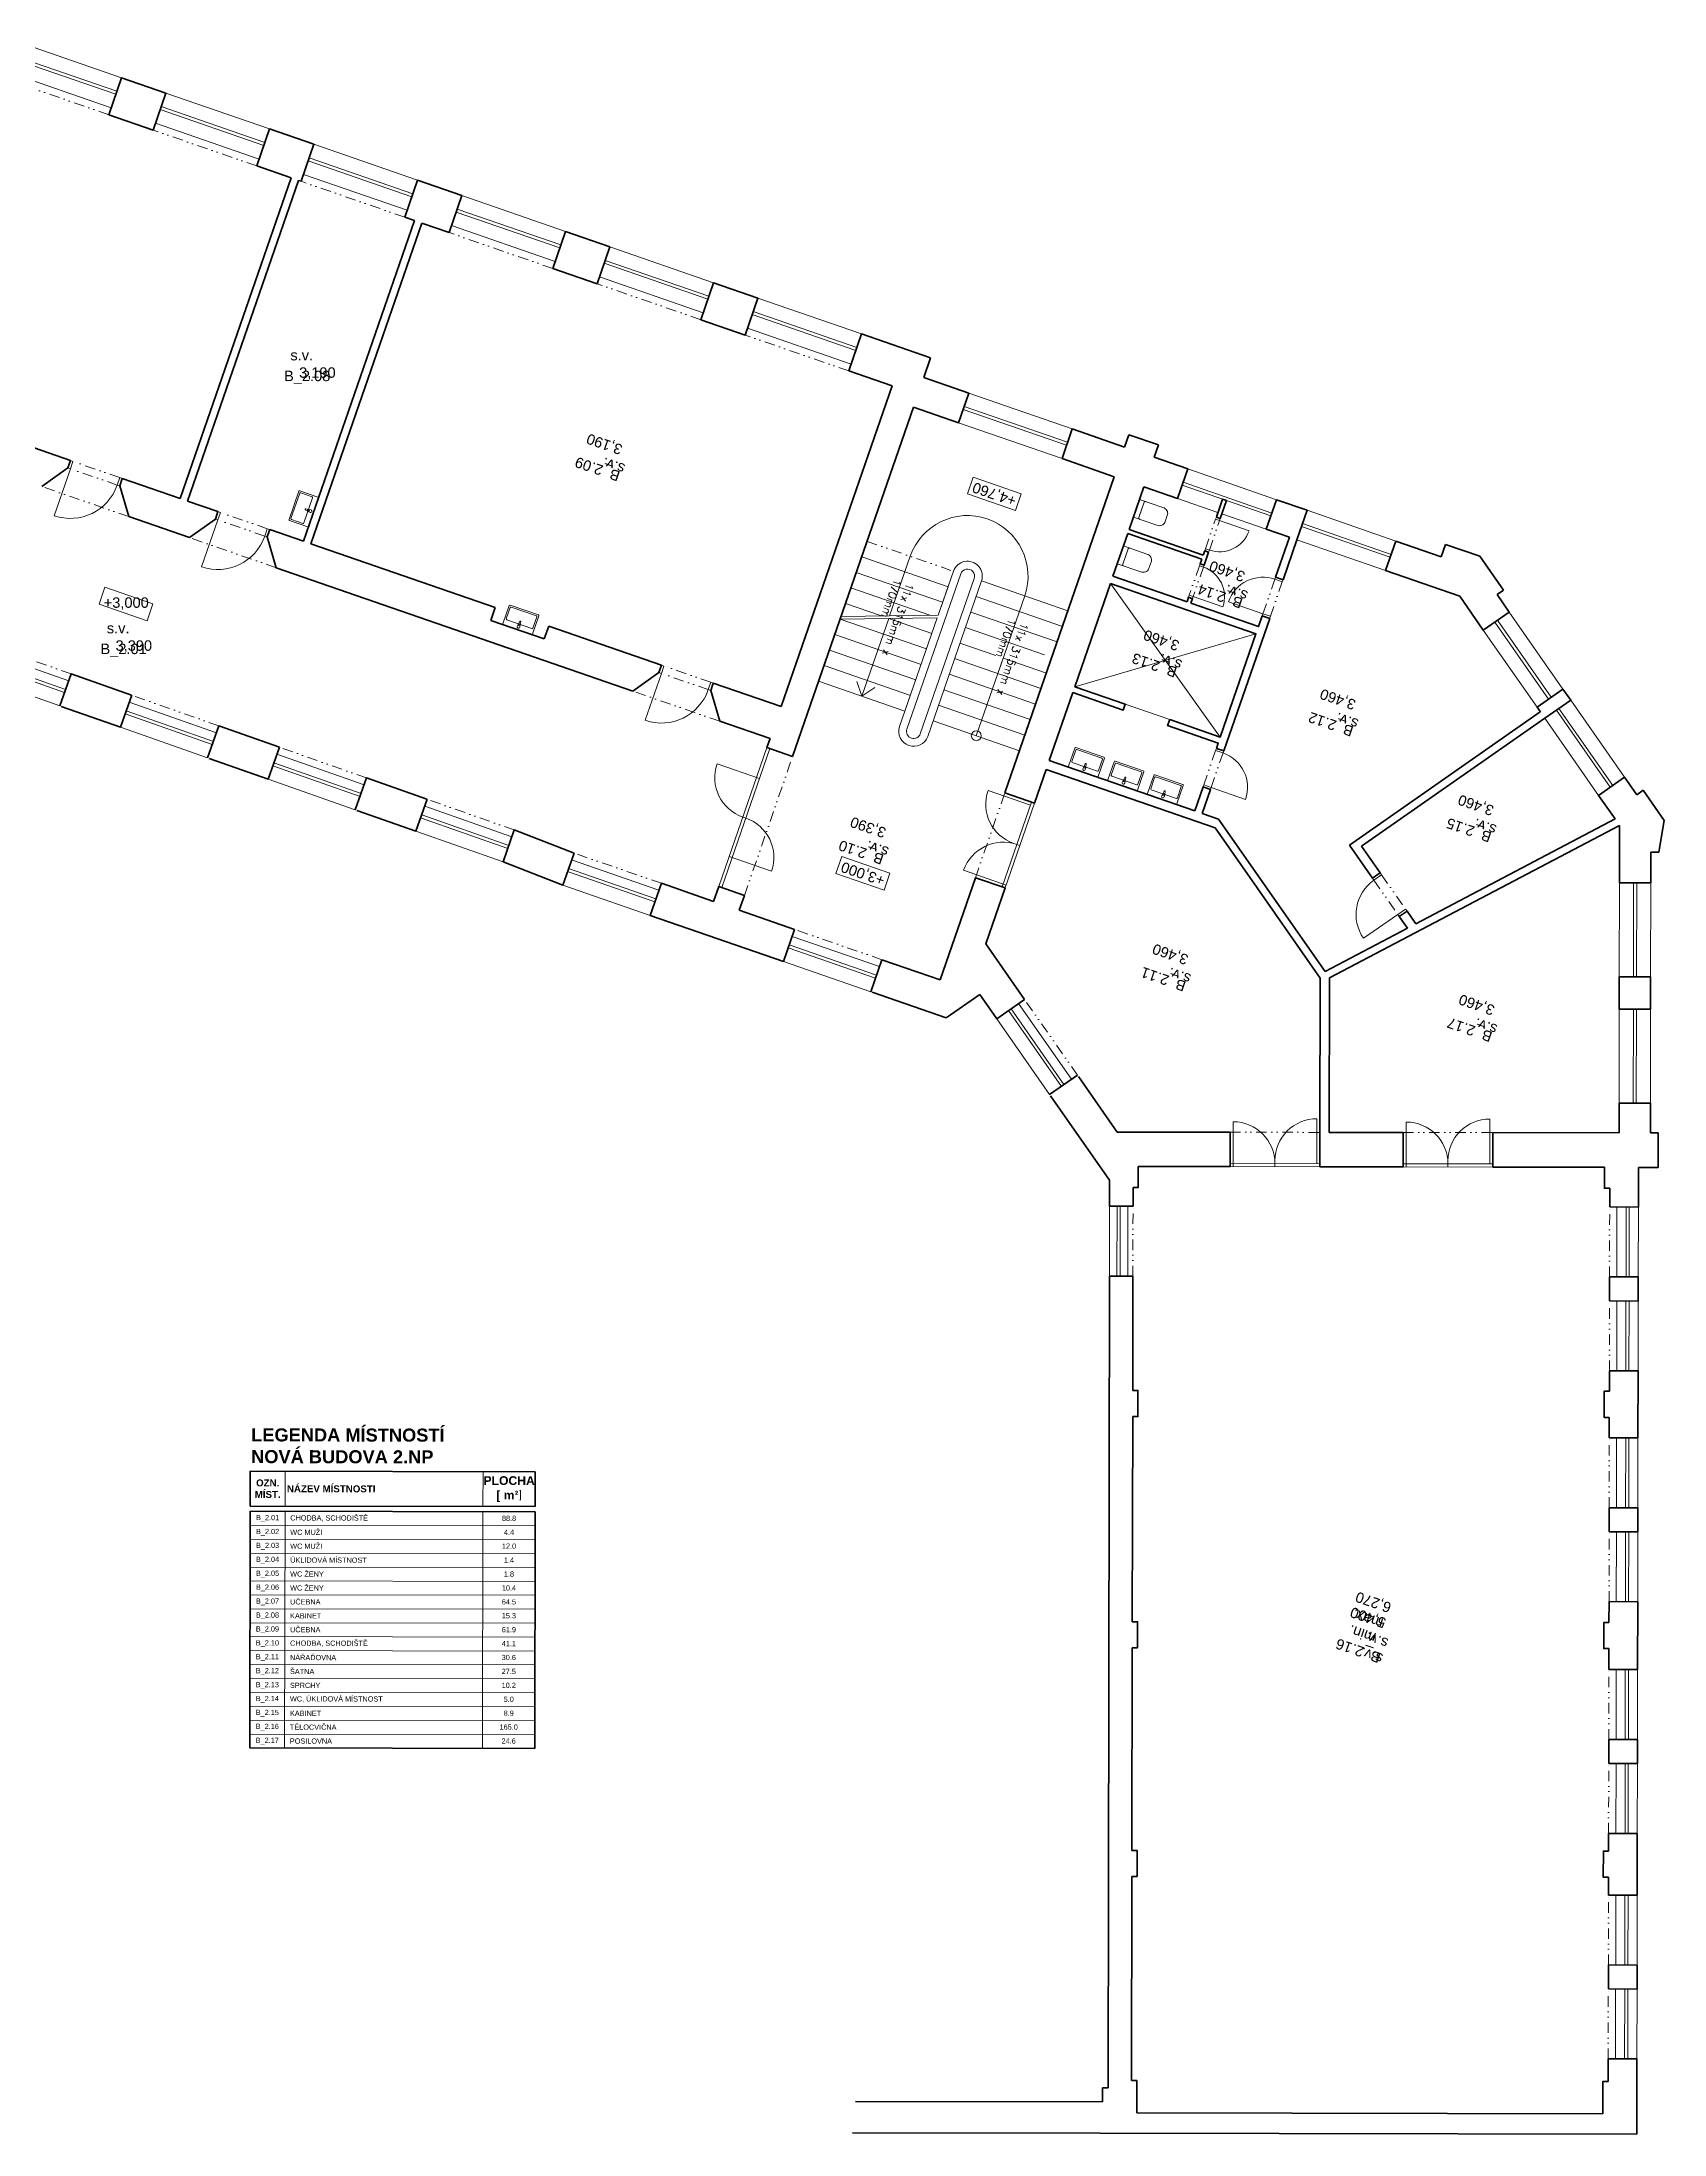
# Model space of a CAD drawing. Header units: millimetres. Extents: x 89194 to 559352, y -753138 to -204019.
# Drawn here: x 362466 to 393540, y -516306 to -476225 of the extents above; entities that cross this region are included whole.
import ezdxf

# ---------------------------------------------------------------- set-up
doc = ezdxf.new("R2010")
doc.units = ezdxf.units.MM
doc.header["$LTSCALE"] = 400
doc.linetypes.add('DIVIDE', pattern=[1.25, 0.5, -0.25, 0, -0.25, 0, -0.25])
doc.linetypes.add('ČÁRKOVANÁ', pattern=[0.75, 0.5, -0.25])
for name, color, linetype, lineweight in [('RG_dveře', 3, 'Continuous', 9), ('RG_koty', 7, 'Continuous', 9), ('RG_okna', 3, 'Continuous', 9), ('RG_pohled', 200, 'Continuous', 9), ('RG_popisy', 11, 'Continuous', 9), ('RG_schodiště', 94, 'Continuous', 9), ('RG_tabulky', 7, 'Continuous', 5), ('RG_tabulky tlustá', 7, 'Continuous', 40), ('RG_výrobky klempíř', 6, 'Continuous', 9), ('RG_zařízováky', 4, 'Continuous', 9), ('RG_zdivo stávající', 30, 'Continuous', 50), ('RG_čerch 2', 6, 'DIVIDE', 9)]:
    doc.layers.add(name, color=color, linetype=linetype, lineweight=lineweight)
doc.styles.add('Arial 100', font='Arial.ttf', dxfattribs={"height": 100})
doc.styles.add('Arial 250', font='Arial Bold.ttf', dxfattribs={"height": 250})
doc.styles.add('Arial 350', font='Arial Bold.ttf', dxfattribs={"height": 350})
doc.styles.get("Standard").update_dxf_attribs({"font": 'romans.shx', "height": 100})

# ---------------------------------------------------------------- blocks, each defined once
blk = doc.blocks.new('*U65')
blk.add_line((600, -323), (600, -1273))
for points in [[(-400, -173), (-350, -173), (-350, -323), (-400, -323)], [(650, -173), (600, -173), (600, -323), (650, -323)]]:
    blk.add_lwpolyline(points)
blk.add_arc((600, -323), 950, 180, 270)
at = {"layer": 'RG_zdivo stávající'}
for p, q in [((-400, -173), (-400, -323)), ((650, -173), (650, -323))]:
    blk.add_line(p, q, dxfattribs=at)
at = {"layer": 'RG_čerch 2'}
for p, q in [((-350, -173), (600, -173)), ((-350, -323), (600, -323))]:
    blk.add_line(p, q, dxfattribs=at)
blk = doc.blocks.new('1800_2030_1050')
at = {"layer": 'RG_okna'}
for points in [[(118088, 2964), (119858, 2964)], [(118088, 2689), (119858, 2689)], [(118088, 2629), (119858, 2629)], [(118088, 2454), (119858, 2454)]]:
    blk.add_lwpolyline(points, dxfattribs=at)
at = {"layer": 'RG_zdivo stávající'}
for points in [[(118088, 2314), (118088, 2964)], [(119858, 2964), (119858, 2314)]]:
    blk.add_lwpolyline(points, dxfattribs=at)
at = {"layer": 'RG_čerch 2'}
blk.add_lwpolyline([(118088, 2314), (119858, 2314)], dxfattribs=at)
blk = doc.blocks.new('2100_2070_920')
at = {"layer": 'RG_okna'}
for points in [[(117898, -7976), (119998, -7976)], [(117898, -8251), (119998, -8251)], [(117898, -8311), (119998, -8311)], [(117898, -8586), (119998, -8586)]]:
    blk.add_lwpolyline(points, dxfattribs=at)
at = {"layer": 'RG_zdivo stávající'}
for points in [[(117898, -8586), (117898, -7836)], [(119998, -7836), (119998, -8586)]]:
    blk.add_lwpolyline(points, dxfattribs=at)
at = {"layer": 'RG_čerch 2'}
blk.add_lwpolyline([(117898, -7836), (119998, -7836)], dxfattribs=at)
blk = doc.blocks.new('umyv_16')
at = {"layer": 'RG_zařízováky', "linetype": 'Continuous', "lineweight": 20}
for p, q in [((303632, -112272), (303632, -112842)), ((304017, -112257), (303647, -112257)), ((303692, -112532), (303734, -112536)), ((303734, -112578), (303692, -112582)), ((303732, -112544), (303717, -112544)), ((303717, -112544), (303717, -112571)), ((303717, -112571), (303732, -112571)), ((303742, -112302), (303742, -112812)), ((303743, -112540), (303796, -112546)), ((303796, -112568), (303743, -112575)), ((303987, -112287), (303757, -112287)), ((304002, -112812), (304002, -112302)), ((304032, -112842), (304032, -112272)), ((303647, -112857), (304017, -112857)), ((303757, -112827), (303987, -112827))]:
    blk.add_line(p, q, dxfattribs=at)
at = {"layer": 'RG_zařízováky', "linetype": 'Continuous', "lineweight": 20, "extrusion": (0, 0, -1)}
for centre, major_axis, start_param, end_param in [((303647, -112272), (10.6, 10.6), 3.926991, 5.497787), ((303692, -112557), (17.7, 17.7), 2.356194, 5.497787), ((303732, -112557), (-9.62, 9.62), 0.785398, 3.926991), ((303732, -112557), (-14.9, 14.9), 0.875625, 1.35736), ((303732, -112557), (-14.9, 14.9), 3.355029, 3.836764), ((303757, -112302), (10.6, 10.6), 3.926991, 5.497787), ((303732, -112557), (-14.9, 14.9), 1.35736, 3.355029), ((303795, -112557), (-7.91, 7.91), 0.909996, 3.802393), ((303987, -112302), (-10.6, 10.6), 0.785398, 2.356194), ((304017, -112272), (-10.6, 10.6), 0.785398, 2.356194), ((303647, -112842), (-10.6, 10.6), 3.926991, 5.497787), ((303757, -112812), (-10.6, 10.6), 3.926991, 5.497787), ((303987, -112812), (10.6, 10.6), 0.785398, 2.356194), ((304017, -112842), (10.6, 10.6), 0.785398, 2.356194)]:
    blk.add_ellipse(centre, major_axis=major_axis, ratio=1, start_param=start_param, end_param=end_param, dxfattribs=at)
blk = doc.blocks.new('*U75')
blk.add_line((-200, -173), (-200, 527))
for points in [[(-241, -323), (-200, -323), (-200, -173), (-241, -173)], [(541, -323), (500, -323), (500, -173), (541, -173)]]:
    blk.add_lwpolyline(points)
blk.add_arc((-200, -173), 700, 0, 90)
at = {"layer": 'RG_zdivo stávající'}
for p, q in [((-241, -323), (-241, -173)), ((541, -323), (541, -173))]:
    blk.add_line(p, q, dxfattribs=at)
at = {"layer": 'RG_čerch 2'}
for p, q in [((500, -173), (-200, -173)), ((500, -323), (-200, -323))]:
    blk.add_line(p, q, dxfattribs=at)
blk = doc.blocks.new('*U76')
blk.add_line((-200, -323), (-200, -1023))
for points in [[(-241, -173), (-200, -173), (-200, -323), (-241, -323)], [(541, -173), (500, -173), (500, -323), (541, -323)]]:
    blk.add_lwpolyline(points)
blk.add_arc((-200, -323), 700, 270, 0)
at = {"layer": 'RG_zdivo stávající'}
for p, q in [((-241, -173), (-241, -323)), ((541, -173), (541, -323))]:
    blk.add_line(p, q, dxfattribs=at)
at = {"layer": 'RG_čerch 2'}
for p, q in [((500, -173), (-200, -173)), ((500, -323), (-200, -323))]:
    blk.add_line(p, q, dxfattribs=at)
blk = doc.blocks.new('*U73')
blk.add_line((-200, -173), (-200, 427))
for points in [[(-241, -253), (-200, -253), (-200, -173), (-241, -173)], [(441, -253), (400, -253), (400, -173), (441, -173)]]:
    blk.add_lwpolyline(points)
blk.add_arc((-200, -173), 600, 0, 90)
at = {"layer": 'RG_zdivo stávající'}
for p, q in [((-241, -253), (-241, -173)), ((441, -253), (441, -173))]:
    blk.add_line(p, q, dxfattribs=at)
at = {"layer": 'RG_čerch 2'}
for p, q in [((400, -173), (-200, -173)), ((400, -253), (-200, -253))]:
    blk.add_line(p, q, dxfattribs=at)
blk = doc.blocks.new('*U74')
blk.add_line((400, -173), (400, 427))
for points in [[(-241, -253), (-200, -253), (-200, -173), (-241, -173)], [(441, -253), (400, -253), (400, -173), (441, -173)]]:
    blk.add_lwpolyline(points)
blk.add_arc((400, -173), 600, 90, 180)
at = {"layer": 'RG_zdivo stávající'}
for p, q in [((-241, -253), (-241, -173)), ((441, -253), (441, -173))]:
    blk.add_line(p, q, dxfattribs=at)
at = {"layer": 'RG_čerch 2'}
for p, q in [((-200, -173), (400, -173)), ((-200, -253), (400, -253))]:
    blk.add_line(p, q, dxfattribs=at)
blk = doc.blocks.new('wc_1')
at = {"layer": 'RG_zařízováky', "linetype": 'Continuous', "lineweight": 20}
for p, q in [((307541, -110025), (307543, -110005)), ((307541, -110185), (307541, -110025)), ((307543, -110204), (307541, -110185)), ((307543, -110005), (307551, -109986)), ((307551, -110223), (307543, -110204)), ((307551, -109986), (307562, -109969)), ((307562, -109969), (307578, -109954)), ((307578, -109954), (307597, -109941)), ((307597, -109941), (307619, -109932)), ((307619, -109932), (307642, -109926)), ((307642, -109926), (307667, -109925)), ((307667, -109925), (308141, -109925)), ((308040, -109950), (308040, -110105)), ((308040, -110105), (308040, -110260)), ((308141, -109925), (308141, -110285)), ((307562, -110240), (307551, -110223)), ((307578, -110255), (307562, -110240)), ((307597, -110268), (307578, -110255)), ((307619, -110277), (307597, -110268)), ((307642, -110283), (307619, -110277)), ((307667, -110285), (307642, -110283)), ((308141, -110285), (307667, -110285))]:
    blk.add_line(p, q, dxfattribs=at)
at = {"layer": 'RG_zařízováky', "linetype": 'Continuous', "lineweight": 20, "extrusion": (0, 0, -1)}
for centre, major_axis, start_param, end_param in [((308009, -109950), (-31.5, 0), 1.570796, 3.141593), ((308009, -110260), (31.5, 0), 0, 1.570796)]:
    blk.add_ellipse(centre, major_axis=major_axis, ratio=0.794118, start_param=start_param, end_param=end_param, dxfattribs=at)
blk = doc.blocks.new('*U77')
blk.add_line((600, -143), (600, 657))
for points in [[(-250, -323), (-200, -323), (-200, -143), (-250, -143)], [(650, -323), (600, -323), (600, -143), (650, -143)]]:
    blk.add_lwpolyline(points)
blk.add_arc((600, -143), 800, 90, 180)
at = {"layer": 'RG_zdivo stávající'}
for p, q in [((-250, -323), (-250, -143)), ((650, -323), (650, -143))]:
    blk.add_line(p, q, dxfattribs=at)
at = {"layer": 'RG_čerch 2'}
for p, q in [((-200, -143), (600, -143)), ((-200, -323), (600, -323))]:
    blk.add_line(p, q, dxfattribs=at)

msp = doc.modelspace()

# ---------------------------------------------------------------- linework, layer by layer
at = {"layer": 'RG_dveře', "ltscale": 0.1}
for points in [[(375431.7, -492408.4), (376354.4, -489743.7)], [(375488.4, -492428.1), (376411.1, -489763.3)], [(380858.5, -492414.4), (381421.3, -490789)], [(380915.2, -492434), (381478, -490808.7)], [(385225.1, -497772.6), (386945.1, -497775.6)], [(385225.2, -497712.6), (386945.2, -497715.6)], [(388538, -497778.3), (390258, -497781.3)], [(388538.1, -497718.3), (390258.1, -497721.3)]]:
    msp.add_lwpolyline(points, dxfattribs=at)
at = {"layer": 'RG_koty'}
for points in [[(381226.9, -484881.8), (380305.2, -484562.7), (380193, -484886.7), (381114.7, -485205.9)], [(364594.7, -486992.5), (363673, -486673.4), (363560.8, -486997.4), (364482.5, -487316.5)], [(378709.3, -492152.9), (377787.6, -491833.8), (377675.4, -492157.8), (378597.1, -492476.9)]]:
    msp.add_lwpolyline(points, close=True, dxfattribs=at)
at = {"layer": 'RG_okna'}
for points in [[(382202.9, -483641.4), (380218.5, -482954.3)], [(382095, -483953.2), (380110.6, -483266.1)], [(382114.6, -483896.5), (380130.2, -483209.4)], [(382006.6, -484208.3), (380022.2, -483521.2)], [(386115.1, -484995.9), (384414.1, -484407)], [(384992.7, -485242.3), (384217.8, -484974)], [(386007.1, -485307.8), (384306.2, -484718.8)], [(386026.7, -485251.1), (384325.8, -484662.1)], [(385918.8, -485562.9), (385068.3, -485268.4)], [(388401.9, -485787.7), (386700.9, -485198.8)], [(388205.6, -486354.7), (386504.6, -485765.8)], [(388293.9, -486099.6), (386593, -485510.6)], [(388313.5, -486042.9), (386612.6, -485453.9)], [(391327.7, -488815.7), (390297.8, -487339.4)], [(391376.9, -488781.3), (390347, -487305.1)], [(391602, -488624.3), (390572.1, -487148.1)], [(391106.3, -488970.2), (390076.4, -487493.9)], [(391751, -488837.9), (392780.9, -490314.2)], [(391255.3, -489183.7), (392285.2, -490660)], [(391476.7, -489029.3), (392506.6, -490505.5)], [(391525.9, -488994.9), (392555.8, -490471.2)], [(376211.5, -490339.7), (375398.9, -490058.3)], [(381401.6, -490845.7), (380589, -490564.3)], [(375893.1, -491076), (375949.8, -491095.7)], [(381196.6, -491621.3), (381139.9, -491601.7)], [(375631.3, -491832), (376444, -492113.4)], [(380934.8, -492377.3), (380122.2, -492095.9)], [(392681.3, -494134.9), (392684.4, -492334.9)], [(392951.3, -494135.4), (392954.4, -492335.4)], [(393011.3, -494135.5), (393014.4, -492335.5)], [(393281.3, -494136), (393284.4, -492336)], [(392677.2, -496554.9), (392680.3, -494754.9)], [(392947.2, -496555.4), (392950.3, -494755.4)], [(393007.2, -496555.5), (393010.3, -494755.5)], [(393277.2, -496556), (393280.3, -494756)], [(385285.1, -497772.7), (385286.6, -496912.7)], [(386885.2, -497715.5), (386886.7, -496855.5)], [(388598, -497778.4), (388599.5, -496918.4)], [(390198.1, -497721.2), (390199.6, -496861.2)], [(386085.1, -497774.1), (386085.2, -497714.1)], [(389398, -497779.8), (389398.1, -497719.8)], [(382914.4, -499868.7), (382916.7, -498528.7)], [(383057.5, -499868.9), (383059.8, -498528.9)], [(383117.5, -499869), (383119.8, -498529)], [(383264.4, -499869.3), (383266.7, -498529.3)], [(392634.4, -499885.4), (392636.7, -498545.4)], [(392809.4, -499885.7), (392811.7, -498545.7)], [(392869.4, -499885.8), (392871.7, -498545.8)], [(393044.4, -499886.1), (393046.7, -498546.1)], [(392631.3, -501685.4), (392633.6, -500345.4)], [(392806.3, -501685.7), (392808.6, -500345.7)], [(392866.3, -501685.8), (392868.6, -500345.8)], [(393041.3, -501686.1), (393043.6, -500346.1)], [(392626.8, -504305.4), (392629.1, -502965.4)], [(392801.8, -504305.7), (392804.1, -502965.7)], [(392861.8, -504305.8), (392864.1, -502965.8)], [(393036.8, -504306.1), (393039.1, -502966.1)], [(392623.7, -506105.4), (392626, -504765.4)], [(392798.7, -506105.7), (392801, -504765.7)], [(392858.7, -506105.8), (392861, -504765.8)], [(393033.7, -506106.1), (393036, -504766.1)], [(392619.2, -508745.3), (392621.5, -507405.4)], [(392794.2, -508745.7), (392796.5, -507405.7)], [(392854.2, -508745.8), (392856.5, -507405.8)], [(393029.2, -508746.1), (393031.5, -507406.1)], [(392616.1, -510545.3), (392618.4, -509205.3)], [(392791.1, -510545.6), (392793.4, -509205.6)], [(392851.1, -510545.8), (392853.4, -509205.8)], [(393026.1, -510546.1), (393028.4, -509206.1)], [(392611.8, -513065.3), (392614.1, -511725.3)], [(392786.8, -513065.6), (392789.1, -511725.6)], [(392846.8, -513065.7), (392849.1, -511725.7)], [(393021.8, -513066), (393024.1, -511726)], [(392608.7, -514865.3), (392611, -513525.3)], [(392783.7, -514865.6), (392786, -513525.6)], [(392843.7, -514865.7), (392846, -513525.7)], [(393018.7, -514866), (393021, -513526)]]:
    msp.add_lwpolyline(points, dxfattribs=at)
for centre, start, end in [((376154.8, -490320.1), 160.90159, 250.90159), ((381344.9, -490826.1), 160.90159, 250.90159), ((375688, -491851.6), 340.90159, 70.90159), ((380878.1, -492357.7), 70.90159, 160.90159), ((385285.2, -497712.7), 359.90159, 89.90159), ((386885.3, -497655.5), 89.90159, 179.90159), ((388598.1, -497718.4), 359.90159, 89.90159), ((390198.2, -497661.2), 89.90159, 179.90159)]:
    msp.add_arc(centre, 800, start, end, dxfattribs=at)
at = {"layer": 'RG_pohled'}
for points in [[(382934, -486603.6), (385037.8, -489543.8)], [(382250.1, -488578.6), (385721.6, -487568.8)], [(384069.2, -489208.4), (383218.7, -488913.9)]]:
    msp.add_lwpolyline(points, dxfattribs=at)
at = {"layer": 'RG_schodiště'}
for q in [(378075.5, -488476.1), (378422, -488596.1)]:
    msp.add_line((378171.6, -488759), q, dxfattribs=at)
for points in [[(380793.5, -488277.2), (381291.5, -486839.2, 1), (379099.2, -486080.1), (378704.3, -487220.5)], [(379616.8, -487259.4), (378895.4, -489343, 1), (379434, -489529.5), (380464.6, -486552.9, 1), (379926, -486366.4), (379634.2, -487209.1)]]:
    msp.add_lwpolyline(points, format="xyb", dxfattribs=at)
for points in [[(379616.8, -487259.4), (378998.4, -489045.3), (377344.8, -488472.7), (378169.3, -486091.4), (379823, -486664), (379634.2, -487209.1)], [(378169.3, -486091.4), (379823, -486664)], [(378066.2, -486389.1), (379719.9, -486961.7)], [(380464.6, -486552.9), (382118.3, -487125.4)], [(377963.1, -486686.8), (379477.3, -487211.1)], [(380361.6, -486850.5), (382015.3, -487423.1)], [(379616.8, -487259.4), (377757, -487282.1)], [(377757, -487282.1), (379410.7, -487854.7)], [(379634.2, -487209.1), (377774.4, -487231.9)], [(377860.1, -486984.4), (378547.4, -487222.4)], [(378686.9, -487270.7), (378171.6, -488759)], [(378686.9, -487270.7), (379513.8, -487557)], [(380258.5, -487148.2), (381912.2, -487720.8)], [(377653.9, -487579.8), (379307.6, -488152.3)], [(380052.4, -487743.5), (380739.7, -487981.5)], [(380155.4, -487445.8), (381669.6, -487970.1)], [(377447.8, -488175.1), (379101.5, -488747.7)], [(377550.9, -487877.4), (379204.6, -488450)], [(379949.3, -488041.2), (381603, -488613.8)], [(380363.9, -489518.1), (380879.2, -488029.8)], [(380879.2, -488029.8), (381706.1, -488316.1)], [(379846.3, -488338.8), (381499.9, -488911.4)], [(379640.1, -488934.2), (381293.8, -489506.7)], [(379743.2, -488636.5), (381396.9, -489209.1)], [(379537.1, -489231.8), (381190.7, -489804.4)]]:
    msp.add_lwpolyline(points, dxfattribs=at)
msp.add_lwpolyline([(380322.9, -486503.8, 1), (380067.8, -486415.4), (379037.1, -489392.1, 1), (379292.2, -489480.4)], format="xyb", close=True, dxfattribs=at)
msp.add_circle((380363.9, -489518.1), 94.7, dxfattribs=at)
at = {"layer": 'RG_tabulky'}
for p, q in [((367125.5, -503609.7), (367124.3, -504276.3)), ((370916.6, -503616.2), (370915.4, -504282.8)), ((367124.2, -504376.3), (367116.4, -508909.1)), ((370915.3, -504382.8), (370907.5, -508915.6)), ((366456.7, -504908.4), (371914.3, -504917.8)), ((366457.1, -504641.7), (371914.7, -504651.1)), ((366456.2, -505175), (371913.8, -505184.4)), ((366455.3, -505708.3), (371912.9, -505717.7)), ((366455.7, -505441.7), (371913.3, -505451)), ((366454.8, -505974.9), (371912.4, -505984.3)), ((366453.9, -506508.2), (371911.5, -506517.6)), ((366454.4, -506241.6), (371912, -506251)), ((366453.4, -506774.9), (371911.1, -506784.2)), ((366452.5, -507308.1), (371910.1, -507317.5)), ((366453, -507041.5), (371910.6, -507050.9)), ((366452.1, -507574.8), (371909.7, -507584.2)), ((366451.2, -508108.1), (371908.8, -508117.4)), ((366451.6, -507841.4), (371909.2, -507850.8)), ((366450.7, -508374.7), (371908.3, -508384.1)), ((366450.2, -508641.3), (371907.9, -508650.7))]:
    msp.add_line(p, q, dxfattribs=at)
at = {"layer": 'RG_tabulky tlustá'}
for p, q in [((366458.9, -503608.5), (366457.7, -504275.1)), ((366458.9, -503608.5), (371916.5, -503617.9)), ((366457.6, -504375.1), (366449.8, -508908)), ((366457.6, -504375.1), (371915.2, -504384.5)), ((366457.7, -504275.1), (371915.4, -504284.5)), ((366449.8, -508908), (371907.4, -508917.4))]:
    msp.add_line(p, q, dxfattribs=at)
for points in [[(371915.4, -504284.5), (371916.5, -503617.9)], [(371915.2, -504384.5), (371907.4, -508917.4)]]:
    msp.add_lwpolyline(points, dxfattribs=at)
at = {"layer": 'RG_výrobky klempíř'}
msp.add_line((384949.4, -489798.9), (385091.2, -489848), dxfattribs=at)
at = {"layer": 'RG_zdivo stávající'}
for p, q in [((363992.2, -476912.6), (364842.6, -477207.1)), ((363746.8, -477621.3), (364597.3, -477915.8)), ((366827.1, -477894.2), (367677.5, -478188.6)), ((367243.1, -478831.9), (365116.4, -484974.1)), ((367384.9, -478881), (365258.1, -485023.2)), ((366581.7, -478602.9), (367243.1, -478831.9)), ((367384.9, -478881), (367432.1, -478897.4)), ((369661.9, -478875.7), (370512.4, -479170.2)), ((369605.5, -479649.9), (367478.8, -485792.1)), ((369747.3, -479699), (367620.5, -485841.2)), ((369416.5, -479584.5), (369605.5, -479649.9)), ((369747.3, -479699), (370267, -479878.9)), ((372496.8, -479857.3), (373347.3, -480151.8)), ((372251.4, -480566), (373101.9, -480860.5)), ((375331.7, -480838.9), (376182.1, -481133.4)), ((375086.3, -481547.6), (375936.7, -481842.1)), ((378166.6, -481820.5), (379489.5, -482278.5)), ((377921.2, -482529.2), (378752.7, -482817.1)), ((379489.5, -482278.5), (379358.6, -482656.5)), ((378752.7, -482817.1), (376626, -488959.3)), ((379358.6, -482656.5), (380218.5, -482954.3)), ((379162.3, -483223.5), (376845.8, -489913.8)), ((379162.3, -483223.5), (380022.2, -483521.2)), ((361450.9, -483705), (363013.9, -484246.1)), ((382202.9, -483641.4), (383204.6, -483988.2)), ((383286.4, -483751.9), (383204.6, -483988.2)), ((383286.4, -483751.9), (383853.4, -483948.3)), ((383853.4, -483948.3), (383771.6, -484184.5)), ((362964.8, -484387.9), (362465.7, -484744.2)), ((383008.3, -484555.2), (380911, -490612.3)), ((382006.6, -484208.3), (383008.3, -484555.2)), ((383771.6, -484184.5), (384414.1, -484407)), ((363957, -484731.4), (364128.8, -485320.1)), ((364006.1, -484589.7), (365116.4, -484974.1)), ((383575.3, -484751.5), (383292.2, -485568.9)), ((383575.3, -484751.5), (384217.8, -484974)), ((364128.8, -485320.1), (365291.1, -485722.5)), ((365258.1, -485023.2), (365839.3, -485224.4)), ((365790.2, -485366.2), (365291.1, -485722.5)), ((386115.1, -484995.9), (386700.9, -485198.8)), ((366782.4, -485709.7), (366954.3, -486298.4)), ((366831.5, -485568), (367478.8, -485792.1)), ((383266.1, -485644.5), (382983, -486461.9)), ((385918.8, -485562.9), (386362.9, -485716.7)), ((367620.5, -485841.2), (371151, -487063.6)), ((388401.9, -485787.7), (389269.2, -486088.1)), ((389351, -485851.8), (389269.2, -486088.1)), ((389351, -485851.8), (390009.8, -486079.9)), ((390009.8, -486079.9), (390462, -486728.1)), ((366954.3, -486298.4), (373786.3, -488664)), ((388205.6, -486354.7), (389624.4, -486846)), ((382934, -486603.6), (382250.1, -488578.6)), ((389624.4, -486846), (390076.4, -487493.9)), ((390462, -486728.1), (390339, -486813.9)), ((390339, -486813.9), (390572.1, -487148.1)), ((371151, -487063.6), (371065.6, -487310.4)), ((372088.3, -487664.6), (371065.6, -487310.4)), ((372173.8, -487417.8), (372088.3, -487664.6)), ((372173.8, -487417.8), (374334.5, -488165.9)), ((363026, -488333.4), (364182.9, -488740.8)), ((374285.4, -488307.6), (373786.3, -488664)), ((375326.7, -488509.5), (376626, -488959.3)), ((362838.4, -488956.4), (363970.2, -489355)), ((375277.6, -488651.2), (375449.4, -489239.8)), ((382210.9, -488692), (381761, -489991.3)), ((391602, -488624.3), (391751, -488837.9)), ((365855.6, -489329.9), (367015.8, -489738.5)), ((375449.4, -489239.8), (376413.3, -489573.6)), ((376413.3, -489573.6), (376354.4, -489743.7)), ((365668, -489953), (366799.9, -490351.6)), ((381702.1, -490161.4), (381478, -490808.7)), ((381702.1, -490161.4), (384939.2, -491282.2)), ((384548.6, -490956.5), (381761, -489991.3)), ((368685.3, -490326.5), (369842.2, -490733.9)), ((392780.9, -490314.2), (393014, -490648.3)), ((393137, -490562.5), (393014, -490648.3)), ((393137, -490562.5), (393540.1, -491140.2)), ((368497.7, -490949.5), (369629.5, -491348.2)), ((392285.2, -490660), (392599.8, -491110.9)), ((371514.9, -491323.1), (372659.3, -491766)), ((385004.9, -491114.5), (384690.3, -491005.6)), ((384939.2, -491282.2), (385549.8, -492155.6)), ((387044.6, -494031.8), (385004.9, -491114.5)), ((392686.3, -491234.9), (392684.4, -492334.9)), ((393540.1, -491140.2), (393435.4, -491750.2)), ((393285.4, -491749.9), (393284.4, -492336)), ((393435.4, -491750.2), (393285.4, -491749.9)), ((371299, -491936.1), (372446.7, -492380.2)), ((385549.8, -492155.6), (386951.3, -494160)), ((374331.9, -492345.1), (375333.6, -492691.9)), ((375431.7, -492408.4), (375333.6, -492691.9)), ((375923.1, -492578.6), (375824.9, -492862.1)), ((380348.2, -492237.7), (379670.9, -494193.7)), ((374119.2, -492959.3), (376670.6, -493842.7)), ((375824.9, -492862.1), (376883.3, -493228.5)), ((378555.9, -493807.6), (379670.9, -494193.7)), ((386951.3, -494160), (386946.2, -497115.6)), ((387126.2, -497115.9), (387131.3, -494155.7)), ((392681.3, -494134.9), (392680.3, -494754.9)), ((392681.3, -494134.9), (392680.3, -494754.9)), ((393281.3, -494136), (393280.3, -494756)), ((393281.3, -494136), (393280.3, -494756)), ((378371.5, -494431.7), (379789, -494922.5)), ((379789, -494922.5), (380429.7, -494475.5)), ((380429.7, -494475.5), (380755.1, -494940.9)), ((382319.2, -496043.7), (383064, -497108.9)), ((381786.5, -496416.1), (382917.6, -498033.8)), ((392677.2, -496554.9), (392676.2, -497125.4)), ((393277.2, -496556), (393276.2, -497126.5)), ((385226.2, -497112.6), (383064, -497108.9)), ((388539.2, -497118.3), (387126.2, -497115.9)), ((392676.2, -497125.4), (390259.1, -497121.3)), ((393426.2, -497126.7), (393276.2, -497126.5)), ((393426.2, -497126.7), (393425.1, -497786.7)), ((385225.1, -497772.6), (383468, -497769.6)), ((388538, -497778.3), (386945.1, -497775.6)), ((392398, -497785), (390258, -497781.3)), ((393048, -497786.1), (393046.7, -498546.1)), ((393425.1, -497786.7), (393048, -497786.1)), ((382916.7, -498528.7), (382917.6, -498033.8)), ((382916.8, -498468.7), (382917.6, -498033.8)), ((383366.7, -498529.4), (383367.3, -498169.4)), ((392497.3, -498185.1), (392496.7, -498545.1)), ((382887.7, -515421.9), (382914.4, -499868.7)), ((383360.7, -502059.4), (383364.4, -499869.4)), ((392494.4, -499885.1), (392493.6, -500345.1)), ((393044.4, -499886.1), (393043.6, -500346.1)), ((392491.3, -501685.1), (392490.6, -502075.1)), ((393041.3, -501686.1), (393039.1, -502966.1)), ((383353, -506489.4), (383359.8, -502559.4)), ((392489.8, -502575.1), (392489.1, -502965.1)), ((392486.8, -504305.1), (392486, -504765.1)), ((393036.8, -504306.1), (393036, -504766.1)), ((392483.7, -506105.1), (392483, -506505.1)), ((393033.7, -506106.1), (393031.5, -507406.1)), ((383345.5, -510869.4), (383352.2, -506989.4)), ((392482.2, -507005.1), (392481.5, -507405.1)), ((392479.2, -508745.1), (392478.4, -509205.1)), ((393029.2, -508746.1), (393028.4, -509206.1)), ((392476.1, -510545.1), (392475.5, -510885.1)), ((393026.1, -510546.1), (393024.1, -511726)), ((383337.9, -515279.4), (383344.7, -511369.4)), ((392474.7, -511385.1), (392474.1, -511725.1)), ((392471.8, -513065.1), (392471, -513525.1)), ((393021.8, -513066), (393021, -513526)), ((392468.7, -514865.1), (392467.9, -515295.1)), ((393018.7, -514866), (393016.2, -516306)), ((382779.7, -515688.5), (382780.1, -515421.7)), ((382887.7, -515421.9), (382780.1, -515421.7)), ((382779.7, -515688.5), (378049.4, -515680.3)), ((392366.9, -515914.9), (383436.9, -515899.6)), ((382736.2, -516288.4), (377994.4, -516280.2)), ((393016.2, -516306), (382736.2, -516288.4))]:
    msp.add_line(p, q, dxfattribs=at)
at = {"layer": 'RG_zdivo stávající', "linetype": 'ČÁRKOVANÁ', "ltscale": 0.7}
msp.add_line((383341.3, -513322.7), (383344.2, -511622.7), dxfattribs=at)
at = {"layer": 'RG_zdivo stávající'}
for points in [[(380022.2, -483521.2), (380218.5, -482954.3)], [(382202.9, -483641.4), (382006.6, -484208.3)], [(384217.8, -484974), (384414.1, -484407)], [(384962.6, -485329), (385081, -484987.1), (385156.6, -485013.3), (385038.2, -485355.2)], [(384962.6, -485329), (384992.7, -485242.3)], [(386115.1, -484995.9), (385918.8, -485562.9)], [(386504.6, -485765.8), (386700.9, -485198.8)], [(384683.5, -486135.3), (383266.1, -485644.5)], [(384709.7, -486059.7), (383292.2, -485568.9)], [(386362.9, -485716.7), (386098.1, -486481.5), (386239.8, -486530.6), (386504.6, -485765.8)], [(384653.4, -486222), (384683.5, -486135.3)], [(384709.7, -486059.7), (384739.7, -485972.9)], [(384709.7, -486059.7), (384739.7, -485972.9)], [(384815.3, -485999.1), (384729, -486248.2)], [(388401.9, -485787.7), (388205.6, -486354.7)], [(384400.5, -486952.6), (382983, -486461.9)], [(382934, -486603.6), (385721.6, -487568.8), (385037.8, -489543.8), (384069.2, -489208.4), (384029.9, -489321.8), (384998.5, -489657.2), (384962.7, -489760.5)], [(384400.5, -486952.6), (384430.5, -486865.9)], [(384506.1, -486892), (384476.1, -486978.8)], [(385104.5, -489809.6), (385984.2, -487268.9), (385842.4, -487219.8), (385770.7, -487427.1), (384476.1, -486978.8)], [(390076.4, -487493.9), (390572.1, -487148.1)], [(382210.9, -488692), (383179.4, -489027.3), (383218.7, -488913.9), (382250.1, -488578.6)], [(391602, -488624.3), (391106.3, -488970.2)], [(391106.3, -488970.2), (391169.5, -489060.7)], [(391751, -488837.9), (391255.3, -489183.7)], [(387511.7, -491612.6), (391168.4, -489061.4)], [(387745.1, -491632.6), (391255.3, -489183.7)], [(376845.8, -489913.8), (376354.4, -489743.7)], [(384690.3, -491005.6), (384848.8, -490547.9), (384707.1, -490498.8), (384548.6, -490956.5)], [(392285.2, -490660), (392780.9, -490314.2)], [(393014, -490648.3), (392780.9, -490314.2)], [(380911, -490612.3), (381478, -490808.7)], [(392686.3, -491234.9), (387131.3, -494155.7)], [(392599.8, -491110.9), (388781.7, -493118.4)], [(387511.7, -491612.6), (387952.2, -492244.1)], [(387745.1, -491632.6), (388099.9, -492141.1)], [(375923.1, -492578.6), (375431.7, -492408.4)], [(380348.2, -492237.7), (380915.2, -492434), (380544.3, -493505.1), (381287.8, -494568.5)], [(380348.2, -492237.7), (380915.2, -492434)], [(392684.4, -492334.9), (393284.4, -492336)], [(388467.2, -492982.2), (388621.1, -493202.9)], [(388614.8, -492879.2), (388781.7, -493118.4)], [(388621.1, -493202.9), (387044.6, -494031.8)], [(393281.3, -494136), (392681.3, -494134.9)], [(392680.3, -494754.9), (393280.3, -494756)], [(393277.2, -496556), (392677.2, -496554.9)], [(385226.2, -497112.6), (385225.1, -497772.6)], [(386946.2, -497115.6), (386945.1, -497775.6)], [(388539.2, -497118.3), (388538, -497778.3)], [(390259.1, -497121.3), (390258, -497781.3)], [(383468, -497769.6), (383467.3, -498169.6), (383367.3, -498169.4)], [(392398, -497785), (392397.3, -498185), (392497.3, -498185.1)], [(383366.7, -498529.4), (382916.7, -498528.7)], [(392496.7, -498545.1), (393046.7, -498546.1)], [(382914.4, -499868.7), (383364.4, -499869.4)], [(393044.4, -499886.1), (392494.4, -499885.1)], [(392493.6, -500345.1), (393043.6, -500346.1)], [(393041.3, -501686.1), (392491.3, -501685.1)], [(383360.7, -502059.4), (383460.7, -502059.6), (383459.8, -502559.6), (383359.8, -502559.4)], [(392490.6, -502075.1), (392390.6, -502074.9), (392389.8, -502574.9), (392489.8, -502575.1)], [(392489.1, -502965.1), (393039.1, -502966.1)], [(393036.8, -504306.1), (392486.8, -504305.1)], [(392486, -504765.1), (393036, -504766.1)], [(393033.7, -506106.1), (392483.7, -506105.1)], [(383353, -506489.4), (383453, -506489.6), (383452.2, -506989.6), (383352.2, -506989.4)], [(392483, -506505.1), (392383, -506504.9), (392382.2, -507004.9), (392482.2, -507005.1)], [(392481.5, -507405.1), (393031.5, -507406.1)], [(393029.2, -508746.1), (392479.2, -508745.1)], [(392478.4, -509205.1), (393028.4, -509206.1)], [(393026.1, -510546.1), (392476.1, -510545.1)], [(383345.5, -510869.4), (383445.5, -510869.6), (383444.7, -511369.6), (383344.7, -511369.4)], [(392475.5, -510885.1), (392375.5, -510884.9), (392374.7, -511384.9), (392474.7, -511385.1)], [(392474.1, -511725.1), (393024.1, -511726)], [(393021.8, -513066), (392471.8, -513065.1)], [(392471, -513525.1), (393021, -513526)], [(393018.7, -514866), (392468.7, -514865.1)], [(383337.9, -515279.4), (383437.9, -515279.6), (383436.9, -515899.6)], [(392467.9, -515295.1), (392367.9, -515294.9), (392366.9, -515914.9)]]:
    msp.add_lwpolyline(points, dxfattribs=at)
at = {"layer": 'RG_čerch 2'}
for p, q in [((364128.8, -485320.1), (362465.7, -484744.2)), ((366954.3, -486298.4), (365291.1, -485722.5)), ((375449.4, -489239.8), (373786.3, -488664))]:
    msp.add_line(p, q, dxfattribs=at)
for points in [[(378272.3, -485793.8), (379926, -486366.4)], [(375923.1, -492578.6), (376845.8, -489913.8)], [(380348.2, -492237.7), (380911, -490612.3)], [(385226.2, -497112.6), (386946.2, -497115.6)], [(388539.2, -497118.3), (390259.1, -497121.3)], [(383364.4, -499869.4), (383366.7, -498529.4)], [(392494.4, -499885.1), (392496.7, -498545.1)], [(392491.3, -501685.1), (392493.6, -500345.1)], [(392486.8, -504305.1), (392489.1, -502965.1)], [(392483.7, -506105.1), (392486, -504765.1)], [(392479.2, -508745.1), (392481.5, -507405.1)], [(392476.1, -510545.1), (392478.4, -509205.1)], [(392471.8, -513065.1), (392474.1, -511725.1)], [(392468.7, -514865.1), (392471, -513525.1)]]:
    msp.add_lwpolyline(points, dxfattribs=at)

# ---------------------------------------------------------------- block references
at = {"layer": 'RG_dveře', "ltscale": 0.1, "xscale": -1}
for name, p, rotation in [('*U65', (363684.6, -484295.7), 340.901588428882), ('*U65', (366510, -485274), 340.901588428882), ('*U74', (385057.2, -485828.1), 250.9015884288819), ('*U73', (384748, -486721.1), 250.9015884288819), ('*U76', (386226.1, -487098), 250.9015884288819), ('*U65', (375005.2, -488215.4), 340.901588428882), ('*U75', (385090.7, -490377), 250.9015884288819), ('*U77', (387978.3, -492530.7), 124.9015874755747)]:
    msp.add_blockref(name, p, dxfattribs=dict(at, rotation=rotation))
at = {"layer": 'RG_okna'}
for name, p, rotation in [('2100_2070_920', (472591.7, -523601.1), 160.901588428882), ('2100_2070_920', (475426.6, -524582.7), 160.901588428882), ('2100_2070_920', (478261.5, -525564.3), 160.901588428882), ('2100_2070_920', (481096.3, -526545.8), 160.901588428882), ('2100_2070_920', (483931.2, -527527.4), 160.901588428882), ('2100_2070_920', (486766.1, -528509), 160.901588428882), ('1800_2030_1050', (475177, -525378.2), 160.5983101602075), ('1800_2030_1050', (478006.6, -526374.7), 160.5983101602075), ('1800_2030_1050', (480836.2, -527371.3), 160.5983101602075), ('1800_2030_1050', (483665.9, -528367.9), 160.5983101602075), ('1800_2030_1050', (486677.4, -528795.7), 160.901588428882), ('1800_2030_1050', (490901.3, -530258.3), 160.901588428882), ('1800_2030_1050', (451864.8, -591471.5), 124.9607024229613)]:
    msp.add_blockref(name, p, dxfattribs=dict(at, rotation=rotation))
at = {"layer": 'RG_zařízováky'}
for name, p, rotation in [('umyv_16', (617762.8, -690943.6), 160.901588428882), ('wc_1', (638588.7, -690025.5), 160.901588428882), ('wc_1', (638279.5, -690918.5), 160.901588428882), ('umyv_16', (165869.2, -737578.9), 70.90158842888194), ('umyv_16', (176700.3, -740306.8), 70.90158842888194), ('umyv_16', (177456.2, -740568.5), 70.90158842888194), ('umyv_16', (178212.2, -740830.3), 70.90158842888194)]:
    msp.add_blockref(name, p, dxfattribs=dict(at, rotation=rotation))

# ---------------------------------------------------------------- texts
at = {"layer": 'RG_koty', "char_height": 200, "width": 12.645, "attachment_point": 5, "style": 'Arial 100'}
for s, insert in [('\\pxi-3,l4,qc,t4;s.v.^I3,190', (367343.3, -482412.7)), ('+3,000', (364082.5, -486985.5)), ('\\pxi-3,l4,qc,t4;s.v.^I3,390', (363827.3, -487642))]:
    msp.add_mtext(s, dxfattribs=dict(at, insert=insert))
at = {"layer": 'RG_koty', "char_height": 200, "width": 12.645, "attachment_point": 5, "rotation": 160.90159, "style": 'Arial 100'}
for s, insert in [('\\pxi-3,l4,qc,t4;s.v.^I3,190', (373570.4, -484204.6)), ('+4,760', (380714.8, -484874.9)), ('\\pxi-3,l4,qc,t4;s.v.^I3,460', (385498.7, -486639.2)), ('\\pxi-3,l4,qc,t4;s.v.^I3,460', (384239.3, -487961.6)), ('\\pxi-3,l4,qc,t4;s.v.^I3,460', (387618.6, -489092.4)), ('\\pxi-3,l4,qc,t4;s.v.^I3,460', (390262.5, -491120.4)), ('\\pxi-3,l4,qc,t4;s.v.^I3,390', (378621.5, -491545.2)), ('+3,000', (378197.2, -492145.9)), ('\\pxi-3,l4,qc,t4;s.v.^I3,460', (384409.7, -493976)), ('\\pxi-3,l4,qc,t4;s.v.^I3,460', (390277.4, -494944.5)), ('\\pxi-3,l4,qc,t4;s.v.^Imin. 5,400', (388142.7, -506840.3)), ('\\pxi-3,l4,qc,t4;s.v.^Imax. 6,270', (388244.3, -506546.9))]:
    msp.add_mtext(s, dxfattribs=dict(at, insert=insert))
at = {"layer": 'RG_popisy', "char_height": 200, "attachment_point": 1, "style": 'Arial 250'}
for s, insert in [('\\pxi-1.25,qc;{\\fArial|b0|i0|c238|p34;B_2.08}', (367354.9, -482524.9)), ('\\pxi-1.25,qc;{\\fArial|b0|i0|c238|p34;B_2.01}', (363838.9, -487754.2))]:
    msp.add_mtext(s, dxfattribs=dict(at, insert=insert))
at = {"layer": 'RG_popisy', "char_height": 200, "attachment_point": 1, "rotation": 160.90159, "style": 'Arial 250'}
for s, insert in [('\\pxi-1.25,qc;{\\fArial|b0|i0|c238|p34;B_2.09}', (373257, -484568.5)), ('\\pxi-1.25,qc;{\\fArial|b0|i0|c238|p34;B_2.14}', (385185.3, -487003.1)), ('\\pxi-1.25,qc;{\\fArial|b0|i0|c238|p34;B_2.13}', (383925.9, -488325.5)), ('\\pxi-1.25,qc;{\\fArial|b0|i0|c238|p34;B_2.12}', (387305.3, -489456.3)), ('\\pxi-1.25,qc;{\\fArial|b0|i0|c238|p34;B_2.15}', (389949.1, -491484.4)), ('\\pxi-1.25,qc;{\\fArial|b0|i0|c238|p34;B_2.10}', (378308.1, -491909.1)), ('\\pxi-1.25,qc;{\\fArial|b0|i0|c238|p34;B_2.11}', (384096.3, -494340)), ('\\pxi-1.25,qc;{\\fArial|b0|i0|c238|p34;B_2.17}', (389964, -495308.4)), ('\\pxi-1.25,qc;{\\fArial|b0|i0|c238|p34;B_2.16}', (387829.3, -507204.3))]:
    msp.add_mtext(s, dxfattribs=dict(at, insert=insert))
at = {"layer": 'RG_popisy', "rotation": 359.90159}
for s, insert, char_height, width, attachment_point, style in [('LEGENDA MÍSTNOSTÍ\\PNOVÁ BUDOVA 2.NP', (366474, -503455), 250, 5354.618, 7, 'Arial 350'), ('OZN.\\PMÍST.', (366791.6, -503942.4), 133.32, 666.6, 5, 'Arial 250'), ('PLOCHA\\P[ m{\\fISOCPEUR|b1|i0|c238|p34;²]}', (371416, -503950.3), 166.652, 999.914, 5, 'Arial 250'), ('NÁZEV MÍSTNOSTI', (368008, -503944.5), 133.32, 2333.1, 5, 'Arial 250'), ('B_2.01', (366790.6, -504509), 99.99, 999.9, 5, 'Arial 100'), ('CHODBA, SCHODIŠTĚ', (367223.9, -504509.7), 99.99, 2233.11, 4, 'Arial 100'), ('88.8 ', (371415, -504509.4), 99.99, 999.914, 5, 'Arial 100'), ('B_2.03', (366789.7, -505042.3), 99.99, 999.9, 5, 'Arial 100'), ('B_2.02', (366790.2, -504775.6), 99.99, 999.9, 5, 'Arial 100'), ('WC MUŽI', (367223, -505043), 99.99, 2233.11, 4, 'Arial 100'), ('WC MUŽI', (367223.5, -504776.4), 99.99, 2233.11, 4, 'Arial 100'), ('12.0 ', (371414.1, -505042.7), 99.99, 999.914, 5, 'Arial 100'), ('4.4 ', (371414.5, -504776.1), 99.99, 999.914, 5, 'Arial 100'), ('B_2.04', (366789.3, -505308.9), 99.99, 999.9, 5, 'Arial 100'), ('ÚKLIDOVÁ MÍSTNOST', (367222.6, -505309.7), 99.99, 2677.668, 4, 'Arial 100'), ('1.4 ', (371413.6, -505309.4), 99.99, 999.914, 5, 'Arial 100'), ('B_2.06', (366788.3, -505842.2), 99.99, 999.9, 5, 'Arial 100'), ('B_2.05', (366788.8, -505575.6), 99.99, 999.9, 5, 'Arial 100'), ('WC ŽENY', (367221.6, -505842.9), 99.99, 2233.11, 4, 'Arial 100'), ('WC ŽENY', (367222.1, -505576.3), 99.99, 2233.11, 4, 'Arial 100'), ('10.4 ', (371412.7, -505842.6), 99.99, 999.914, 5, 'Arial 100'), ('1.8 ', (371413.2, -505576), 99.99, 999.914, 5, 'Arial 100'), ('B_2.07', (366787.9, -506108.8), 99.99, 999.9, 5, 'Arial 100'), ('UČEBNA', (367221.2, -506109.6), 99.99, 2233.11, 4, 'Arial 100'), ('64.5 ', (371412.3, -506109.3), 99.99, 999.914, 5, 'Arial 100'), ('B_2.09', (366787, -506642.1), 99.99, 999.9, 5, 'Arial 100'), ('B_2.08', (366787.4, -506375.5), 99.99, 999.9, 5, 'Arial 100'), ('UČEBNA', (367220.3, -506642.9), 99.99, 2677.668, 4, 'Arial 100'), ('KABINET', (367220.7, -506376.2), 99.99, 2233.11, 4, 'Arial 100'), ('61.9 ', (371411.3, -506642.6), 99.99, 999.914, 5, 'Arial 100'), ('15.3 ', (371411.8, -506375.9), 99.99, 999.914, 5, 'Arial 100'), ('B_2.10', (366786.5, -506908.8), 99.99, 999.9, 5, 'Arial 100'), ('CHODBA, SCHODIŠTĚ', (367219.8, -506909.5), 99.99, 2233.11, 4, 'Arial 100'), ('41.1 ', (371410.9, -506909.2), 99.99, 999.914, 5, 'Arial 100'), ('B_2.12', (366785.6, -507442), 99.99, 999.9, 5, 'Arial 100'), ('B_2.11', (366786.1, -507175.4), 99.99, 999.9, 5, 'Arial 100'), ('ŠATNA', (367218.9, -507442.8), 99.99, 2233.11, 4, 'Arial 100'), ('NÁŘAĎOVNA', (367219.3, -507176.1), 99.99, 2233.11, 4, 'Arial 100'), ('30.6 ', (371410.4, -507175.8), 99.99, 999.914, 5, 'Arial 100'), ('27.5 ', (371410, -507442.5), 99.99, 999.914, 5, 'Arial 100'), ('B_2.13', (366785.1, -507708.7), 99.99, 999.9, 5, 'Arial 100'), ('SPRCHY', (367218.4, -507709.4), 99.99, 2233.11, 4, 'Arial 100'), ('10.2 ', (371409.5, -507709.1), 99.99, 999.914, 5, 'Arial 100'), ('B_2.15', (366784.2, -508242), 99.99, 999.9, 5, 'Arial 100'), ('B_2.14', (366784.7, -507975.3), 99.99, 999.9, 5, 'Arial 100'), ('WC, ÚKLIDOVÁ MÍSTNOST', (367218, -507976.1), 99.99, 2677.668, 4, 'Arial 100'), ('KABINET', (367217.5, -508242.7), 99.99, 2233.11, 4, 'Arial 100'), ('5.0 ', (371409.1, -507975.8), 99.99, 999.914, 5, 'Arial 100'), ('8.9 ', (371408.6, -508242.4), 99.99, 999.914, 5, 'Arial 100'), ('B_2.16', (366783.8, -508508.6), 99.99, 999.9, 5, 'Arial 100'), ('TĚLOCVIČNA', (367217.1, -508509.3), 99.99, 2233.11, 4, 'Arial 100'), ('165.0 ', (371408.1, -508509), 99.99, 999.914, 5, 'Arial 100'), ('B_2.17', (366783.3, -508775.2), 99.99, 999.9, 5, 'Arial 100'), ('POSILOVNA', (367216.6, -508776), 99.99, 2233.11, 4, 'Arial 100'), ('24.6 ', (371407.7, -508775.7), 99.99, 999.914, 5, 'Arial 100')]:
    msp.add_mtext(s, dxfattribs=dict(at, insert=insert, char_height=char_height, width=width, attachment_point=attachment_point, style=style))
at = {"layer": 'RG_schodiště', "ltscale": 0.1, "char_height": 150, "attachment_point": 1, "rotation": 250.90159}
for insert in [(379171.9, -486630.5), (381367.4, -487390.7)]:
    msp.add_mtext_dynamic_manual_height_columns('11x 315mm x 170mm', width=2049.974, gutter_width=500, heights=[0], dxfattribs=dict(at, insert=insert))

doc.saveas('drawing.dxf')
